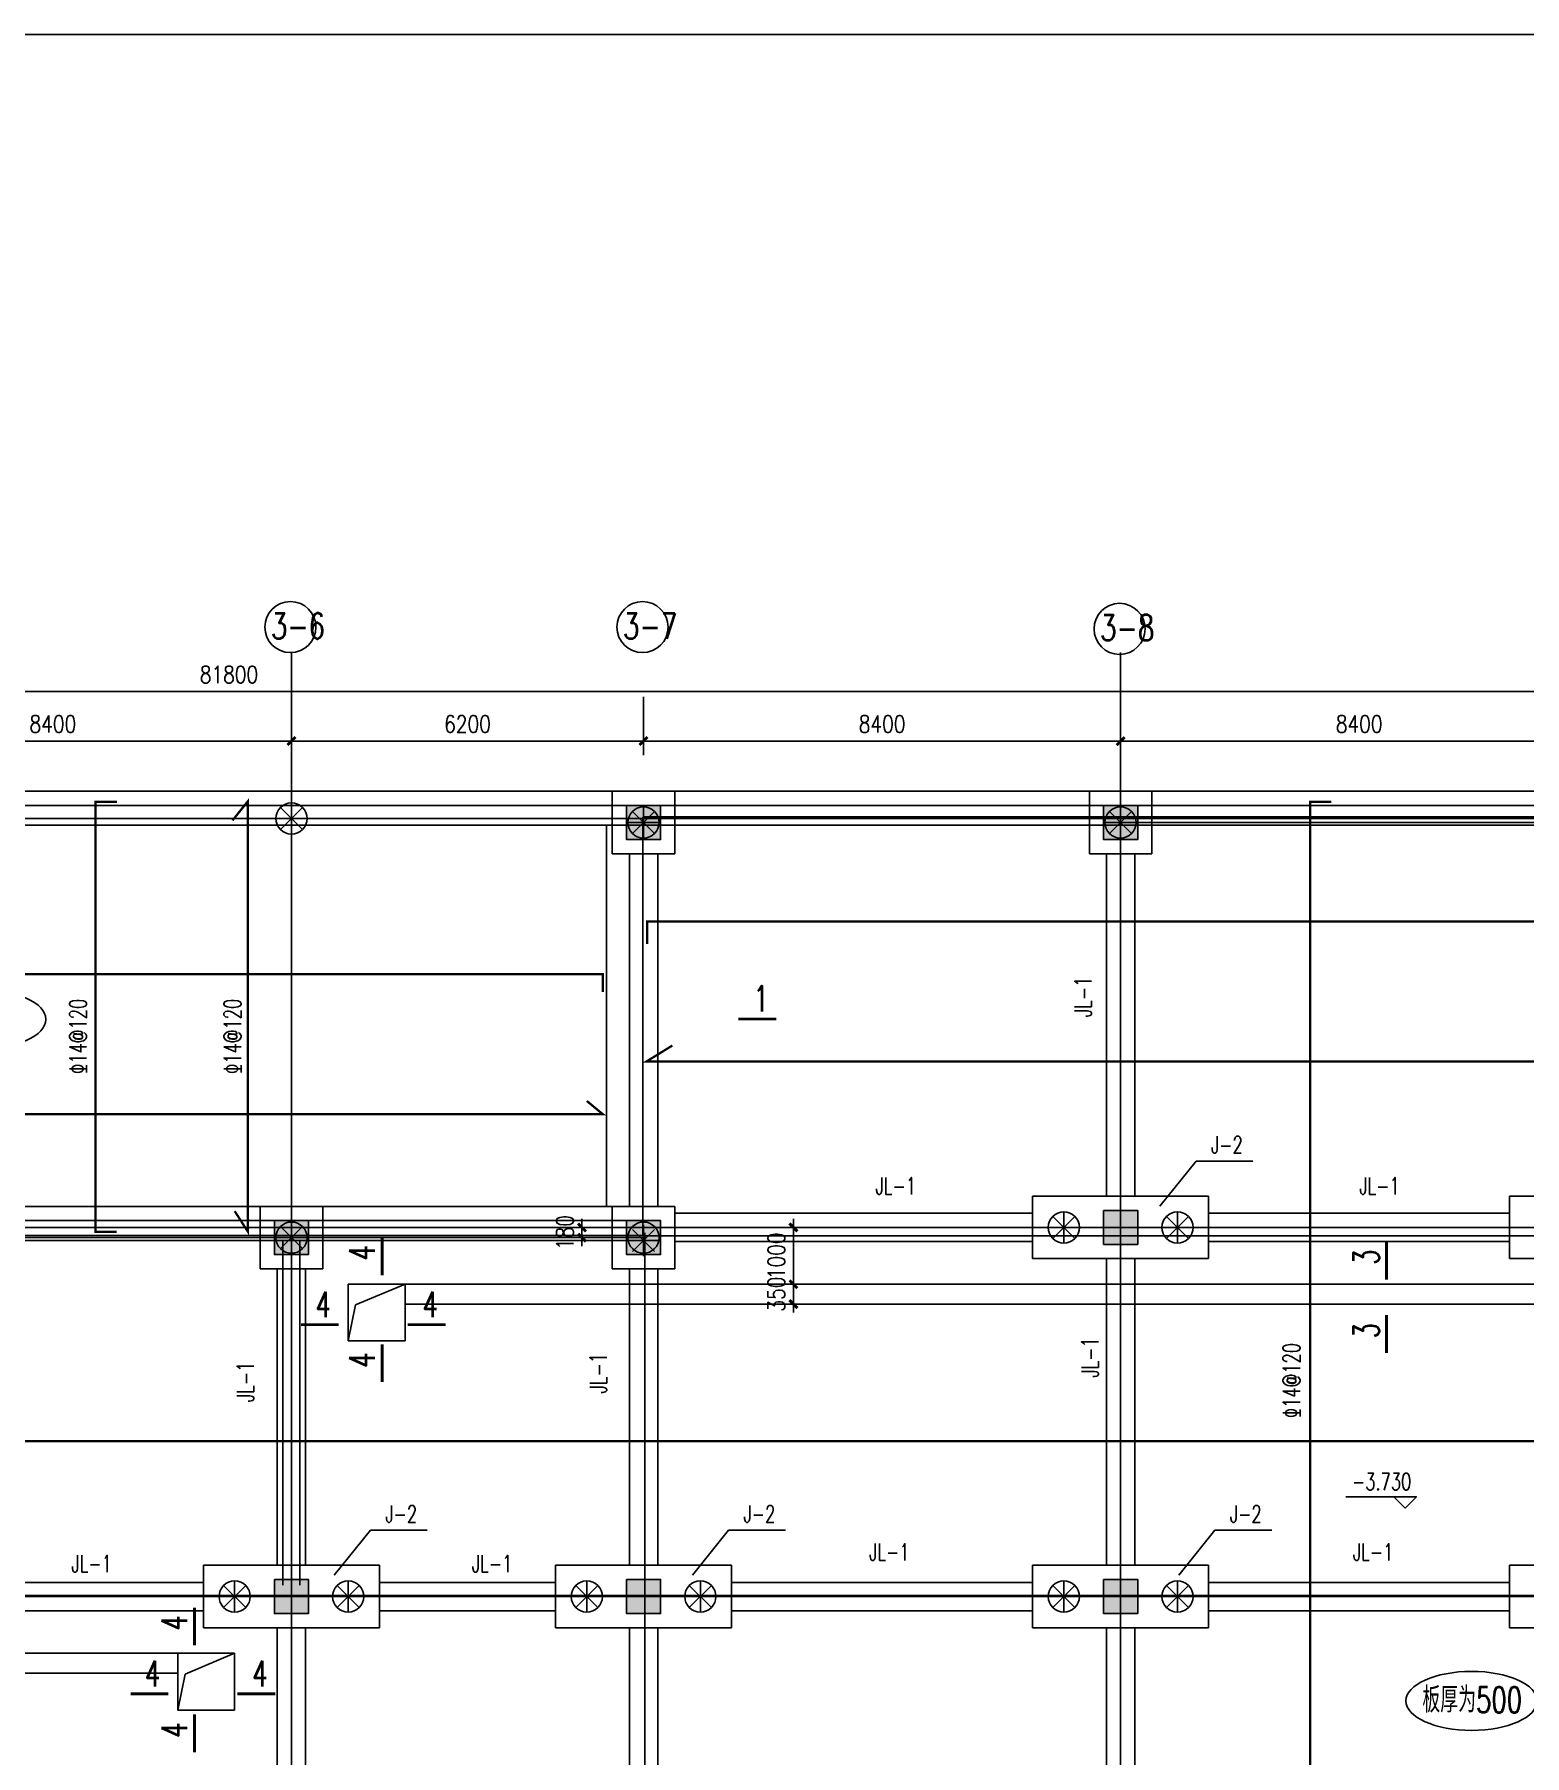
# Model space of a CAD drawing. Extents: x -170759 to 304867, y -311201 to 112352.
# Drawn here: x 214914 to 241152, y -155897 to -125590 of the extents above; entities that cross this region are included whole.
import ezdxf

# ---------------------------------------------------------------- set-up
doc = ezdxf.new("R2010")
doc.units = 0
doc.linetypes.add('DOTE', pattern=[2.42, 2, -0.2, 0.02, -0.2])
doc.layers.get('0').update_dxf_attribs({"linetype": 'CONTINUOUS'})
doc.layers.get('DEFPOINTS').update_dxf_attribs({"linetype": 'CONTINUOUS'})
for name, color, linetype in [('DOTE', 251, 'CONTINUOUS'), ('WAL', 20, 'CONTINUOUS'), ('图层1', 1, 'CONTINUOUS')]:
    doc.layers.add(name, color=color, linetype=linetype)
doc.styles.add('_HZTXT', font='txt.shx', dxfattribs={"width": 0.8, "bigfont": 'HZTXT.shx'})
doc.styles.add('DIM_FONT', font='SIMPLEX.shx', dxfattribs={"width": 0.8})
doc.styles.add('HZTXT', font='txt.shx', dxfattribs={"width": 0.8, "bigfont": 'hztxt.shx'})
doc.styles.add('STYLE1', font='txt.shx', dxfattribs={"width": 0.8, "bigfont": 'HZTXT.shx'})
doc.dimstyles.new('NORMAL', dxfattribs={"dimtxt": 300, "dimasz": 1, "dimexe": 250, "dimexo": 300, "dimgap": 150, "dimtad": 1, "dimdec": 0, "dimzin": 0, "dimdsep": 46, "dimtxsty": 'DIM_FONT', "dimblk": '_DIMX', "dimblk1": '_DIMX', "dimblk2": '_DIMX', "dimsah": 1, "dimcen": 2.5, "dimclrt": 7, "dimadec": 0, "dimazin": 0, "dimtfac": 1, "dimtdec": 0, "dimtix": 1, "dimtmove": 2, "dimatfit": 3, "dimldrblk": '_DIMX', "dimfxl": 0, "dimtolj": 1, "dimtzin": 0, "dimarcsym": 0})

# ---------------------------------------------------------------- blocks, each defined once
blk = doc.blocks.new('_DIMX')
blk.add_line((-150, 0), (150, 0))
at = {"const_width": 50}
blk.add_lwpolyline([(-70, -70), (70, 70)], dxfattribs=at)
blk = doc.blocks.new('*D169')
at = {"layer": 'DEFPOINTS', "color": 0}
for p in [(177439, -137162), (259239, -137059), (177439, -137329)]:
    blk.add_point(p, dxfattribs=at)
at = {"layer": 'WAL', "color": 0, "lineweight": -2}
for p, q in [((177439, -137029), (177439, -136912)), ((259238, -137162), (177440, -137162)), ((259239, -137359), (259239, -137412))]:
    blk.add_line(p, q, dxfattribs=at)
at = {"layer": 'WAL', "color": 0, "lineweight": -2, "rotation": 180}
blk.add_blockref('_DIMX', (177439, -137162), dxfattribs=at)
at = {"layer": 'WAL', "color": 0, "lineweight": -2}
blk.add_blockref('_DIMX', (259239, -137162), dxfattribs=at)
at = {"layer": 'WAL', "color": 7, "insert": (218339, -136862), "char_height": 300, "attachment_point": 5, "style": 'DIM_FONT'}
blk.add_mtext('\\A1;81800', dxfattribs=at)
blk = doc.blocks.new('*D180')
at = {"layer": 'DEFPOINTS', "color": 0}
for p in [(214871, -154097, 0), (214560, -154447), (215123, -154447, 0)]:
    blk.add_point(p, dxfattribs=at)
at = {"layer": 'WAL', "color": 0, "lineweight": -2}
for p, q in [((214560, -154096), (214560, -154095)), ((214560, -154097), (214560, -154447)), ((214823, -154447), (214310, -154447)), ((214560, -154448), (214560, -154449))]:
    blk.add_line(p, q, dxfattribs=at)
for p, rotation in [((214560, -154097), 270), ((214560, -154447), 90)]:
    blk.add_blockref('_DIMX', p, dxfattribs=dict(at, rotation=rotation))
at = {"layer": 'WAL', "color": 7, "insert": (214260, -154272), "char_height": 300, "attachment_point": 5, "rotation": 90, "style": 'DIM_FONT'}
blk.add_mtext('\\A1;350', dxfattribs=at)
blk = doc.blocks.new('*D198')
at = {"layer": 'DEFPOINTS', "color": 0}
for p in [(228881, -147597, 0), (228278, -147947), (229081, -147947, 0)]:
    blk.add_point(p, dxfattribs=at)
at = {"layer": 'WAL', "color": 0, "lineweight": -2}
for p, q in [((228278, -147596), (228278, -147595)), ((228278, -147597), (228278, -147947)), ((228781, -147947), (228028, -147947)), ((228278, -147948), (228278, -147949))]:
    blk.add_line(p, q, dxfattribs=at)
for p, rotation in [((228278, -147597), 270), ((228278, -147947), 90)]:
    blk.add_blockref('_DIMX', p, dxfattribs=dict(at, rotation=rotation))
at = {"layer": 'WAL', "color": 7, "insert": (227978, -147772), "char_height": 300, "attachment_point": 5, "rotation": 90, "style": 'DIM_FONT'}
blk.add_mtext('\\A1;350', dxfattribs=at)
blk = doc.blocks.new('*D199')
at = {"layer": 'DEFPOINTS', "color": 0}
for p in [(228881, -146597, 0), (228278, -147597), (228881, -147597, 0)]:
    blk.add_point(p, dxfattribs=at)
at = {"layer": 'WAL', "color": 0, "lineweight": -2}
for p, q in [((228581, -146597), (228028, -146597)), ((228278, -146596), (228278, -146595)), ((228278, -146597), (228278, -147597)), ((228581, -147597), (228028, -147597)), ((228278, -147598), (228278, -147599))]:
    blk.add_line(p, q, dxfattribs=at)
for p, rotation in [((228278, -146597), 270), ((228278, -147597), 90)]:
    blk.add_blockref('_DIMX', p, dxfattribs=dict(at, rotation=rotation))
at = {"layer": 'WAL', "color": 7, "insert": (227978, -147097), "char_height": 300, "attachment_point": 5, "rotation": 90, "style": 'DIM_FONT'}
blk.add_mtext('\\A1;1000', dxfattribs=at)
blk = doc.blocks.new('*D200')
at = {"layer": 'DEFPOINTS', "color": 0}
for p in [(223343, -146597, 0), (224555, -146597), (223343, -146777, 0)]:
    blk.add_point(p, dxfattribs=at)
at = {"layer": 'WAL', "color": 0, "lineweight": -2}
for p, q in [((223643, -146597), (224805, -146597)), ((224555, -146596), (224555, -146595)), ((224555, -146777), (224555, -146597)), ((223643, -146777), (224805, -146777)), ((224555, -146778), (224555, -146779))]:
    blk.add_line(p, q, dxfattribs=at)
for p, rotation in [((224555, -146597), 270), ((224555, -146777), 90)]:
    blk.add_blockref('_DIMX', p, dxfattribs=dict(at, rotation=rotation))
at = {"layer": 'WAL', "color": 7, "insert": (224255, -146687), "char_height": 300, "attachment_point": 5, "rotation": 90, "style": 'DIM_FONT'}
blk.add_mtext('\\A1;180', dxfattribs=at)
blk = doc.blocks.new('*D211')
at = {"layer": 'DEFPOINTS', "color": 0}
for p in [(234039, -136955, 0), (242439, -137359, 0), (234039, -138033)]:
    blk.add_point(p, dxfattribs=at)
at = {"layer": 'WAL', "color": 0, "lineweight": -2}
for p, q in [((234039, -137255), (234039, -138283)), ((242439, -137659), (242439, -138283)), ((242438, -138033), (234040, -138033))]:
    blk.add_line(p, q, dxfattribs=at)
at = {"layer": 'WAL', "color": 0, "lineweight": -2, "rotation": 180}
blk.add_blockref('_DIMX', (234039, -138033), dxfattribs=at)
at = {"layer": 'WAL', "color": 0, "lineweight": -2}
blk.add_blockref('_DIMX', (242439, -138033), dxfattribs=at)
at = {"layer": 'WAL', "color": 7, "insert": (238239, -137733), "char_height": 300, "attachment_point": 5, "style": 'DIM_FONT'}
blk.add_mtext('\\A1;8400', dxfattribs=at)
blk = doc.blocks.new('*D212')
at = {"layer": 'DEFPOINTS', "color": 0}
for p in [(225639, -136955, 0), (234039, -136955, 0), (225639, -138033)]:
    blk.add_point(p, dxfattribs=at)
at = {"layer": 'WAL', "color": 0, "lineweight": -2}
for p, q in [((225639, -137255), (225639, -138283)), ((234039, -137255), (234039, -138283)), ((234038, -138033), (225640, -138033))]:
    blk.add_line(p, q, dxfattribs=at)
at = {"layer": 'WAL', "color": 0, "lineweight": -2, "rotation": 180}
blk.add_blockref('_DIMX', (225639, -138033), dxfattribs=at)
at = {"layer": 'WAL', "color": 0, "lineweight": -2}
blk.add_blockref('_DIMX', (234039, -138033), dxfattribs=at)
at = {"layer": 'WAL', "color": 7, "insert": (229839, -137733), "char_height": 300, "attachment_point": 5, "style": 'DIM_FONT'}
blk.add_mtext('\\A1;8400', dxfattribs=at)

msp = doc.modelspace()

# ---------------------------------------------------------------- hatches: boundary and pattern name
at = {"layer": 'WAL'}
for points in [[(225339.22853, -139166.52505), (225339.22853, -139766.52505), (225939.22853, -139766.52505), (225939.22853, -139166.52505)], [(233739.22853, -139166.52505), (233739.22853, -139766.52505), (234339.22853, -139766.52505), (234339.22853, -139166.52505)], [(233739.22853, -146296.52505), (233739.22853, -146896.52505), (234339.22853, -146896.52505), (234339.22853, -146296.52505)], [(219139.22853, -146476.52505), (219139.22853, -147076.52505), (219739.22853, -147076.52505), (219739.22853, -146476.52505)], [(225339.22853, -146476.52505), (225339.22853, -147076.52505), (225939.22853, -147076.52505), (225939.22853, -146476.52505)], [(219139.22853, -152796.52505), (219139.22853, -153396.52505), (219739.22853, -153396.52505), (219739.22853, -152796.52505)], [(225339.22853, -152796.52505), (225339.22853, -153396.52505), (225939.22853, -153396.52505), (225939.22853, -152796.52505)], [(233739.22853, -152796.52505), (233739.22853, -153396.52505), (234339.22853, -153396.52505), (234339.22853, -152796.52505)]]:
    msp.add_hatch(color=4, dxfattribs=at).paths.add_polyline_path(points)

# ---------------------------------------------------------------- linework, layer by layer
msp.add_lwpolyline([(168597.11361, -125589.75564), (267104.50552, -125589.75564), (267104.50552, -195144.17995), (168597.11361, -195144.17995)], close=True)
at = {"layer": 'DOTE', "color": 8, "linetype": 'DOTE', "ltscale": 2}
for p, q in [((174736.57095, -139396.52505), (263182.31757, -139396.52505)), ((177615.04971, -146596.52505), (263182.31757, -146596.52505)), ((177615.04971, -153096.52505), (263182.31757, -153096.52505))]:
    msp.add_line(p, q, dxfattribs=at)
at = {"layer": 'WAL', "color": 4}
for p, q in [((219439.22853, -175196.52505), (219439.22853, -136475.28904)), ((234039.22853, -157920.91259), (234039.22853, -136475.28904)), ((198039.22853, -138916.59887), (259469.22853, -138916.52505)), ((225089.22853, -140016.52505), (225089.22853, -138916.52505)), ((226189.22853, -138916.52505), (225089.22853, -138916.52505)), ((226189.22853, -140016.52505), (226189.22853, -138916.52505)), ((233489.22853, -140016.52505), (233489.22853, -138916.52505)), ((234589.22853, -138916.52505), (233489.22853, -138916.52505)), ((234589.22853, -140016.52505), (234589.22853, -138916.52505)), ((198039.22853, -139166.59887), (259469.22853, -139166.52505)), ((219164.22853, -139396.52505), (219714.22853, -139396.52505)), ((219244.77417, -139590.97941), (219633.6829, -139202.07068)), ((219633.6829, -139590.97941), (219244.77417, -139202.07068)), ((219439.22853, -139121.52505), (219439.22853, -139671.52505)), ((225442.01897, -139660.97941), (225830.9277, -139272.07068)), ((225830.9277, -139660.97941), (225442.01897, -139272.07068)), ((225636.47333, -139191.52505), (225636.47333, -139741.52505)), ((233842.01897, -139660.97941), (234230.9277, -139272.07068)), ((234230.9277, -139660.97941), (233842.01897, -139272.07068)), ((234036.47333, -139191.52505), (234036.47333, -139741.52505)), ((198039.22853, -139516.59887), (259119.22853, -139516.52505)), ((224989.22853, -146226.52505, 0), (224989.22853, -139516.5663, 0)), ((225361.47333, -139466.52505), (225911.47333, -139466.52505)), ((233761.47333, -139466.52505), (234311.47333, -139466.52505)), ((234039.22853, -139466.52505), (259469.22853, -139466.52505)), ((226189.22853, -140016.52505), (225089.22853, -140016.52505)), ((225389.22853, -146226.52505, 0), (225389.22853, -140016.52505, 0)), ((225889.22853, -146226.52505, 0), (225889.22853, -140016.52505, 0)), ((234589.22853, -140016.52505), (233489.22853, -140016.52505)), ((233789.22853, -146046.52505), (233789.22853, -140016.52505)), ((234289.22853, -146046.52505), (234289.22853, -140016.52505)), ((234731.73883, -146220.58804, 0), (235367.42976, -145430.11744, 0)), ((235367.42976, -145430.11744, 0), (236369.00846, -145430.11744, 0)), ((232489.22853, -147146.52505), (232489.22853, -146046.52505)), ((235589.22853, -146046.52505), (232489.22853, -146046.52505)), ((235589.22853, -147146.52505), (235589.22853, -146046.52505)), ((243989.22853, -146046.52505), (240889.22853, -146046.52505)), ((240889.22853, -147146.52505), (240889.22853, -146046.52505)), ((177209.22853, -146226.52505), (225639.22853, -146226.52505)), ((218889.22853, -147326.52505), (218889.22853, -146226.52505)), ((219989.22853, -146226.52505), (218889.22853, -146226.52505)), ((219989.22853, -147326.52505), (219989.22853, -146226.52505)), ((225089.22853, -147326.52505), (225089.22853, -146226.52505)), ((226189.22853, -146226.52505), (225089.22853, -146226.52505)), ((226189.22853, -147326.52505), (226189.22853, -146226.52505)), ((226189.22853, -146346.52505), (232489.22853, -146346.52505)), ((227539.22853, -146346.52505), (226539.22853, -146346.52505, 0)), ((233039.22853, -146321.52505), (233039.22853, -146871.52505)), ((235039.22853, -146321.52505), (235039.22853, -146871.52505)), ((235589.22853, -146346.52505), (240889.22853, -146346.52505)), ((177209.22853, -146476.52505), (225639.22853, -146476.52505)), ((219244.77417, -146970.97941), (219633.6829, -146582.07068)), ((219633.6829, -146970.97941), (219244.77417, -146582.07068)), ((219439.22853, -146501.52505), (219439.22853, -147051.52505)), ((225444.77417, -147020.97941, 0), (225833.6829, -146632.07068, 0)), ((225833.6829, -147020.97941, 0), (225444.77417, -146632.07068, 0)), ((225639.22853, -146551.52505, 0), (225639.22853, -147101.52505, 0)), ((232764.22853, -146596.52505), (233314.22853, -146596.52505)), ((232844.77417, -146790.97941), (233233.6829, -146402.07068)), ((233233.6829, -146790.97941), (232844.77417, -146402.07068)), ((234764.22853, -146596.52505), (235314.22853, -146596.52505)), ((234844.77417, -146790.97941), (235233.6829, -146402.07068)), ((235233.6829, -146790.97941), (234844.77417, -146402.07068)), ((177209.22853, -146776.52505), (225639.22853, -146776.52505)), ((177559.22853, -146826.52505), (225639.22853, -146826.52505)), ((219164.22853, -146776.52505), (219714.22853, -146776.52505)), ((219289.22853, -152896.52505), (219289.22853, -146826.52505)), ((219589.22853, -152896.52505), (219589.22853, -146826.52505)), ((225364.22853, -146826.52505, 0), (225914.22853, -146826.52505, 0)), ((226889.22853, -146846.52505), (226189.22853, -146846.52505)), ((226539.22853, -146846.52505, 0), (227539.22853, -146846.52505, 0)), ((226889.22853, -146846.52505), (232489.22853, -146846.52505)), ((235589.22853, -146846.52505), (240889.22853, -146846.52505)), ((235589.22853, -147146.52505), (232489.22853, -147146.52505)), ((233789.22853, -152546.52505, 0), (233789.22853, -147146.52505, 0)), ((234289.22853, -152546.52505, 0), (234289.22853, -147146.52505, 0)), ((243989.22853, -147146.52505), (240889.22853, -147146.52505)), ((219989.22853, -147326.52505), (218889.22853, -147326.52505)), ((219189.22853, -152546.52505), (219189.22853, -147326.52505)), ((219689.22853, -152546.52505), (219689.22853, -147326.52505)), ((220439.22853, -147596.52505), (227339.22853, -147596.52505)), ((220439.22853, -148596.52505), (220439.22853, -147596.52505)), ((220566.65577, -147961.13391, 0), (221439.22853, -147596.52505)), ((221439.22853, -148596.52505), (221439.22853, -147596.52505)), ((226189.22853, -147326.52505), (225089.22853, -147326.52505)), ((225389.22853, -152546.52505, 0), (225389.22853, -147326.52505, 0)), ((225889.22853, -152546.52505, 0), (225889.22853, -147326.52505, 0)), ((227339.22853, -147596.52505), (258639.22853, -147596.52505)), ((220439.22853, -148596.52505), (220566.65577, -147961.13391, 0)), ((221439.22853, -147946.52505), (257639.22853, -147946.52505)), ((220439.22853, -148596.52505), (221439.22853, -148596.52505)), ((220193.70827, -152720.58804, 0), (220829.3992, -151930.11744, 0)), ((220829.3992, -151930.11744, 0), (221830.97789, -151930.11744, 0)), ((226499.2483, -152720.58804, 0), (227134.93922, -151930.11744, 0)), ((227134.93922, -151930.11744, 0), (228136.51792, -151930.11744, 0)), ((235063.22492, -152720.58804, 0), (235698.91585, -151930.11744, 0)), ((235698.91585, -151930.11744, 0), (236700.49455, -151930.11744, 0)), ((217889.22853, -153646.52505), (217889.22853, -152546.52505)), ((220989.22853, -152546.52505), (217889.22853, -152546.52505)), ((220989.22853, -153646.52505), (220989.22853, -152546.52505)), ((224089.22853, -153646.52505), (224089.22853, -152546.52505)), ((227189.22853, -152546.52505), (224089.22853, -152546.52505)), ((227189.22853, -153646.52505), (227189.22853, -152546.52505)), ((232489.22853, -153646.52505), (232489.22853, -152546.52505)), ((235589.22853, -152546.52505), (232489.22853, -152546.52505)), ((235589.22853, -153646.52505), (235589.22853, -152546.52505)), ((243989.22853, -152546.52505), (240889.22853, -152546.52505)), ((240889.22853, -153646.52505), (240889.22853, -152546.52505)), ((212589.22853, -152846.52505), (217889.22853, -152846.52505)), ((218633.6829, -153290.97941), (218244.77417, -152902.07068)), ((218244.77417, -153290.97941), (218633.6829, -152902.07068)), ((218439.22853, -152821.52505), (218439.22853, -153371.52505)), ((220633.6829, -153290.97941), (220244.77417, -152902.07068)), ((220244.77417, -153290.97941), (220633.6829, -152902.07068)), ((220439.22853, -152821.52505), (220439.22853, -153371.52505)), ((220989.22853, -152846.52505), (224089.22853, -152846.52505)), ((224444.77417, -153290.97941, 0), (224833.6829, -152902.07068, 0)), ((224833.6829, -153290.97941, 0), (224444.77417, -152902.07068, 0)), ((224639.22853, -152821.52505, 0), (224639.22853, -153371.52505, 0)), ((226444.77417, -153290.97941), (226833.6829, -152902.07068)), ((226833.6829, -153290.97941), (226444.77417, -152902.07068)), ((226639.22853, -152821.52505), (226639.22853, -153371.52505)), ((227189.22853, -152846.52505), (232489.22853, -152846.52505)), ((232844.77417, -153290.97941), (233233.6829, -152902.07068)), ((233233.6829, -153290.97941), (232844.77417, -152902.07068)), ((233039.22853, -152821.52505), (233039.22853, -153371.52505)), ((234844.77417, -153290.97941), (235233.6829, -152902.07068)), ((235233.6829, -153290.97941), (234844.77417, -152902.07068)), ((235039.22853, -152821.52505), (235039.22853, -153371.52505)), ((235589.22853, -152846.52505), (240889.22853, -152846.52505)), ((212589.22853, -153346.52505), (217889.22853, -153346.52505)), ((218164.22853, -153096.52505), (218714.22853, -153096.52505)), ((220164.22853, -153096.52505), (220714.22853, -153096.52505)), ((220989.22853, -153346.52505), (224089.22853, -153346.52505)), ((224364.22853, -153096.52505, 0), (224914.22853, -153096.52505, 0)), ((226364.22853, -153096.52505), (226914.22853, -153096.52505)), ((227189.22853, -153346.52505), (232489.22853, -153346.52505)), ((232764.22853, -153096.52505), (233314.22853, -153096.52505)), ((234764.22853, -153096.52505), (235314.22853, -153096.52505)), ((235589.22853, -153346.52505), (240889.22853, -153346.52505)), ((220989.22853, -153646.52505), (217889.22853, -153646.52505)), ((219189.22853, -160046.52505), (219189.22853, -153646.52505)), ((219689.22853, -160046.52505), (219689.22853, -153646.52505)), ((227189.22853, -153646.52505), (224089.22853, -153646.52505)), ((225389.22853, -160196.52505, 0), (225389.22853, -153646.52505, 0)), ((225889.22853, -160196.52505, 0), (225889.22853, -153646.52505, 0)), ((235589.22853, -153646.52505), (232489.22853, -153646.52505)), ((233789.22853, -160196.52505, 0), (233789.22853, -153646.52505, 0)), ((234289.22853, -160196.52505, 0), (234289.22853, -153646.52505, 0)), ((243989.22853, -153646.52505), (240889.22853, -153646.52505)), ((178039.22853, -154096.52505), (218439.22853, -154096.52505)), ((217439.22853, -155096.52505), (217439.22853, -154096.52505)), ((217566.65577, -154461.13391, 0), (218439.22853, -154096.52505)), ((218439.22853, -155096.52505), (218439.22853, -154096.52505)), ((179672.52883, -154446.52505), (217439.22853, -154446.52505)), ((217439.22853, -155096.52505), (217566.65577, -154461.13391, 0)), ((217439.22853, -155096.52505), (218439.22853, -155096.52505))]:
    msp.add_line(p, q, dxfattribs=at)
at = {"layer": 'WAL', "color": 4, "const_width": 40}
for points in [[(216365.25112, -139102.2331), (215991.21568, -139102.2331), (215991.21568, -146674.81912), (216362.07848, -146674.81912)], [(218400.5436, -139430.63942), (218670.12434, -139095.43265), (218670.12434, -146668.01867), (218439.40749, -146309.81295)], [(237749.89083, -139102.2331), (237375.85539, -139102.2331), (237375.85539, -160617.85161), (237746.7182, -160617.85161)], [(177294.57825, -150759.46653), (177294.57825, -150358.90772), (259372.23146, -150358.90772), (259372.23146, -150671.23172)]]:
    msp.add_lwpolyline(points, dxfattribs=at)
at = {"layer": 'WAL', "color": 4}
for points in [[(225339.22853, -139166.52505), (225339.22853, -139766.52505), (225939.22853, -139766.52505), (225939.22853, -139166.52505), (225339.22853, -139166.52505)], [(233739.22853, -139166.52505), (233739.22853, -139766.52505), (234339.22853, -139766.52505), (234339.22853, -139166.52505), (233739.22853, -139166.52505)], [(233739.22853, -146296.52505), (233739.22853, -146896.52505), (234339.22853, -146896.52505), (234339.22853, -146296.52505), (233739.22853, -146296.52505)], [(219139.22853, -146476.52505), (219139.22853, -147076.52505), (219739.22853, -147076.52505), (219739.22853, -146476.52505), (219139.22853, -146476.52505)], [(225339.22853, -146476.52505), (225339.22853, -147076.52505), (225939.22853, -147076.52505), (225939.22853, -146476.52505), (225339.22853, -146476.52505)], [(238848.1403, -151339.8018), (239048.1403, -151539.88071), (239248.1403, -151339.8018), (238001.99139, -151339.8018)], [(219139.22853, -152796.52505), (219139.22853, -153396.52505), (219739.22853, -153396.52505), (219739.22853, -152796.52505), (219139.22853, -152796.52505)], [(225339.22853, -152796.52505), (225339.22853, -153396.52505), (225939.22853, -153396.52505), (225939.22853, -152796.52505), (225339.22853, -152796.52505)], [(233739.22853, -152796.52505), (233739.22853, -153396.52505), (234339.22853, -153396.52505), (234339.22853, -152796.52505), (233739.22853, -152796.52505)]]:
    msp.add_lwpolyline(points, dxfattribs=at)
at = {"layer": 'WAL', "color": 4, "elevation": 0}
for points, const_width in [([(225702.327, -141608.9372), (225702.327, -141208.3784), (259347.90289, -141208.3784), (259347.90289, -141520.7024)], 40), ([(198766.24269, -142538.08388), (198766.24269, -142137.52508), (224922.37, -142137.52508), (224922.37, -142449.84908)], 40), ([(227307.58366, -142925.9666), (227974.85386, -142925.9666)], 50), ([(226146.41508, -143393.64849), (225689.92362, -143675.4159), (259320.71454, -143675.4159), (259038.73325, -143441.56043)], 40), ([(199210.33077, -144322.79517), (198753.83931, -144604.56258), (224922.62088, -144604.56258), (224640.63959, -144370.70711)], 40), ([(221036.79536, -147441.27356), (221036.79536, -146774.00336)], 50), ([(238720.60655, -147518.49129), (238720.60655, -146851.22109)], 50), ([(238720.60655, -148805.65915), (238720.60655, -148138.38895)], 50), ([(219606.05873, -148310.55516), (220273.32894, -148310.55516)], 50), ([(221486.27508, -148310.55516), (222153.54529, -148310.55516)], 50), ([(221036.79536, -149321.48991), (221036.79536, -148654.21971)], 50), ([(217732.81757, -153958.14983), (217732.81757, -153290.87963)], 50), ([(216606.05873, -154810.55516), (217273.32894, -154810.55516)], 50), ([(218486.27508, -154810.55516), (219153.54529, -154810.55516)], 50), ([(217732.81757, -155838.36618), (217732.81757, -155171.09598)], 50)]:
    msp.add_lwpolyline(points, dxfattribs=dict(at, const_width=const_width))
at = {"layer": 'WAL', "color": 4}
for centre, radius in [((219420.77163, -136025.89415), 449.77374), ((225620.77163, -136025.89415), 449.77374), ((234020.77163, -136057.24636), 449.77374), ((219439.22853, -139396.52505), 275), ((225636.47333, -139466.52505), 275), ((234036.47333, -139466.52505), 275), ((233039.22853, -146596.52505), 275), ((235039.22853, -146596.52505), 275), ((219439.22853, -146776.52505), 275), ((225639.22853, -146776.52505), 275), ((218439.22853, -153096.52505), 275), ((220439.22853, -153096.52505), 275), ((224639.22853, -153096.52505), 275), ((226639.22853, -153096.52505), 275), ((233039.22853, -153096.52505), 275), ((235039.22853, -153096.52505), 275)]:
    msp.add_circle(centre, radius, dxfattribs=at)
for centre in [(213959.93464, -142932.74264, 0), (240218.67695, -154934.17164, 0)]:
    msp.add_ellipse(centre, major_axis=(1156.79194, 0), ratio=0.4489930349, dxfattribs=at)
at = {"layer": '图层1', "color": 1, "linetype": 'ByBlock'}
for p, q in [((225627.97136, -139377.04379, 0), (225637.97136, -139367.04379, 0)), ((225627.97136, -139377.04379, 0), (225627.97136, -146738.98072, 0)), ((225637.97136, -139367.04379, 0), (259423.78418, -139367.04379, 0)), ((225627.97136, -146738.98072, 0), (198477.14321, -146738.98072, 0)), ((225664.27899, -146693.10205, 0), (225664.27899, -171103.3258, 0)), ((225668.06271, -146745.58767, 0), (259462.39709, -146745.58767, 0)), ((259408.66992, -153080.45539, 0), (177319.22013, -153080.45539, 0))]:
    msp.add_line(p, q, dxfattribs=at)

# ---------------------------------------------------------------- texts
at = {"layer": 'WAL', "color": 4}
for s, height, style, width, p in [('3-6', 450, 'STYLE1', 0.75, (219077.4467, -136230.63248)), ('3-7', 450, 'STYLE1', 0.75, (225277.4467, -136230.63248)), ('3-8', 450, 'STYLE1', 0.75, (233677.4467, -136261.98469)), ('1', 450, '_HZTXT', 0.7, (227570.77819, -142794.61912, 0)), ('J-2', 300, '_HZTXT', 0.7, (235632.08315, -145292.17886, 0)), ('JL-1', 300, '_HZTXT', 0.7, (229724.94537, -146016.42833, 0)), ('JL-1', 300, '_HZTXT', 0.7, (238242.93075, -146016.42833, 0)), ('4', 450, '_HZTXT', 0.7, (219860.86566, -148179.20768, 0)), ('4', 450, '_HZTXT', 0.7, (221749.46961, -148179.20768, 0)), ('-3.730', 300, 'HZTXT', 0.7, (238113.0189, -151222.64253)), ('J-2', 300, '_HZTXT', 0.7, (221094.05259, -151792.17886, 0)), ('J-2', 300, '_HZTXT', 0.7, (227399.59262, -151792.17886, 0)), ('J-2', 300, '_HZTXT', 0.7, (235963.56924, -151792.17886, 0)), ('JL-1', 300, '_HZTXT', 0.7, (215565.90964, -152668.53131, 0)), ('JL-1', 300, '_HZTXT', 0.7, (222617.22258, -152668.53131, 0)), ('JL-1', 300, '_HZTXT', 0.7, (229612.12441, -152464.29566, 0)), ('JL-1', 300, '_HZTXT', 0.7, (238130.10979, -152464.29566, 0)), ('4', 450, '_HZTXT', 0.7, (216860.86566, -154679.20768, 0)), ('4', 450, '_HZTXT', 0.7, (218749.46961, -154679.20768, 0)), ('板厚为500', 450, '_HZTXT', 0.7, (239352.51461, -155140.13466, 0))]:
    msp.add_text(s, height=height, dxfattribs=dict(at, style=style, width=width)).set_placement(p)
at = {"layer": 'WAL', "color": 4, "style": '_HZTXT', "width": 0.7}
for s, height, p in [('JL-1', 300, (233528.72355, -142893.02347, 0)), ('%%13114@120', 300, (215832.16421, -143894.38847)), ('%%13114@120', 300, (218551.46815, -143894.38847)), ('4', 450, (220905.44788, -147178.07904, 0)), ('3', 450, (238589.25907, -147255.29676, 0)), ('3', 450, (238589.25907, -148550.85222, 0)), ('JL-1', 300, (233650.11375, -149241.63883, 0)), ('%%13114@120', 300, (237198.00756, -149954.66249)), ('JL-1', 300, (218779.29739, -149671.896, 0)), ('4', 450, (220905.44788, -149066.68298, 0)), ('JL-1', 300, (224990.94602, -149520.25096, 0)), ('4', 450, (217601.47008, -153694.9553, 0)), ('4', 450, (217601.47008, -155583.55925, 0))]:
    msp.add_text(s, height=height, rotation=90, dxfattribs=at).set_placement(p)

# ---------------------------------------------------------------- dimensions: what is measured, and where the dimension line sits
at = {"layer": 'WAL', "color": 4}
for base, p1, p2, picture, middle in [((177439.22853, -137161.67864, 0), (259239.22853, -137059.34172, 0), (177439.22853, -137328.69193, 0), '*D169', (218339.22853, -136861.67864, 0)), ((225639.22853, -138032.71758, 0), (234039.22853, -136955.31541), (225639.22853, -136955.31541), '*D212', (229839.22853, -137732.71758, 0)), ((234039.22853, -138032.71758, 0), (242439.22853, -137359.34172), (234039.22853, -136955.31541), '*D211', (238239.22853, -137732.71758, 0))]:
    dim = msp.add_linear_dim(base=base, p1=p1, p2=p2, dimstyle='NORMAL', override={"dimlfac": 1}, dxfattribs=at)
    dim.commit()
    dim.dimension.update_dxf_attribs({"geometry": picture, "text_midpoint": middle})
for base, p1, p2 in [((225639.22853, -138032.71758, 0), (219439.22853, -138024.38796), (225639.22853, -137255.31541, 0)), ((219439.22853, -138032.71758, 0), (211039.22853, -137628.69193), (219439.22853, -138024.38796))]:
    msp.add_linear_dim(base=base, p1=p1, p2=p2, dimstyle='NORMAL', override={"dimlfac": 1}, dxfattribs=at).render()
for base, p1, p2, override, picture, middle in [((224555.06528, -146596.52505, 0), (223342.85411, -146776.52505, 0), (223342.85411, -146596.52505), {"dimlfac": 1}, '*D200', (224255.06528, -146686.52505, 0)), ((228277.99414, -147596.52505, 0), (228880.52166, -146596.52505), (228880.52166, -147596.52505), {"dimlfac": 1}, '*D199', (227977.99414, -147096.52505, 0)), ((228277.99414, -147946.52505, 0), (228880.52166, -147596.52505), (229081.36417, -147946.52505), {"dimlfac": 1, "dimse1": 1}, '*D198', (227977.99414, -147771.52505, 0)), ((214559.65279, -154446.52505, 0), (214870.90827, -154096.52505), (215122.87637, -154446.52505), {"dimlfac": 1, "dimse1": 1}, '*D180', (214259.65279, -154271.52505, 0))]:
    dim = msp.add_linear_dim(base=base, p1=p1, p2=p2, angle=90, dimstyle='NORMAL', override=override, dxfattribs=at)
    dim.commit()
    dim.dimension.update_dxf_attribs({"geometry": picture, "text_midpoint": middle})

doc.saveas('drawing.dxf')
